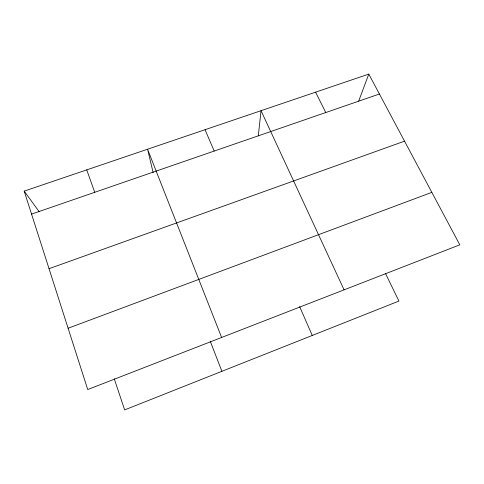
<?xml version="1.0" encoding="UTF-8"?>
<svg xmlns="http://www.w3.org/2000/svg" width="484" height="484" viewBox="0 0 484 484"><rect width="100%" height="100%" fill="white"/><g stroke="black" fill="none" stroke-linecap="round" stroke-linejoin="round"><path stroke-width="0.73" d="M258.293 135.937L261.039 110.691L344.082 289.843M358.692 101.059L368.796 74.1L24.2 191.119L87.731 389.547L459.8 244.831L368.796 74.1M68.099 328.237L431.837 192.366M49.035 268.693L404.545 141.165M31.563 214.109L379.414 94.017M24.2 191.119L39.101 211.605M315.604 92.166L325.762 112.542M385.464 273.46L398.937 301.066L124.654 409.9L114.23 378.742M299.626 306.59L312.265 335.454M205.047 129.706L214.194 151.056M221.612 337.475L147.572 149.223L153.144 172.582M210.201 341.117L221.89 371.313M86.739 169.884L94.737 192.299"/></g></svg>
